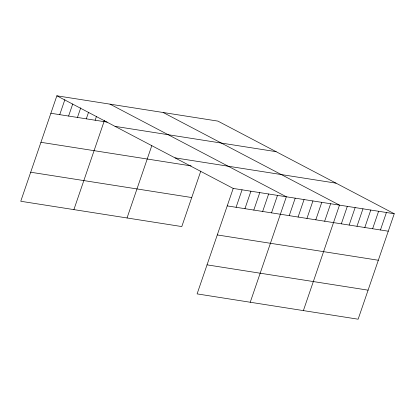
<?xml version="1.0" encoding="UTF-8"?>
<svg xmlns="http://www.w3.org/2000/svg" width="415" height="415" viewBox="0 0 415 415"><rect width="100%" height="100%" fill="white"/><g stroke="black" fill="none" stroke-linecap="round" stroke-linejoin="round"><path stroke-width="0.62" d="M394.25 213.735L233.209 188.426L197.099 293.893L358.14 319.202L394.25 213.735L217.901 121.107L56.86 95.798L20.75 201.265L181.791 226.574L200.772 171.141M59.734 114.665L64.89 99.6M68.594 116.055L72.718 104.004M77.449 117.45L80.749 107.807M86.304 118.84L88.577 112.211M95.165 120.231L96.399 116.615M73.896 209.622L104.435 120.417M127.037 217.974L151.781 145.707M236.083 207.287L242.064 189.816M244.943 208.683L250.925 191.206M253.798 210.073L259.78 192.602M262.654 211.463L268.64 193.992M271.514 212.859L277.495 195.382M250.24 302.245L286.35 196.777L110.006 104.149M289.229 215.639L295.21 198.168M298.084 217.035L304.065 199.558M306.939 218.425L312.926 200.953M315.799 219.815L321.781 202.344M324.655 221.211L330.641 203.734M303.386 310.596L339.496 205.129L163.147 112.501M341.338 223.83L347.319 206.359M349.155 225.06L355.141 207.588M356.978 226.289L362.964 208.818M364.801 227.519L370.782 210.047M372.623 228.748L378.605 211.276M380.446 229.977L386.427 212.506M50.879 113.269L107.184 122.119M115.054 126.362L276.094 151.672M175.016 157.856L336.057 183.165M40.935 142.309L191.144 165.917M30.694 172.23L191.735 197.54M227.228 205.897L388.269 231.207M217.284 234.937L378.324 260.247M207.038 264.853L368.084 290.163M56.86 95.798L233.209 188.426"/></g></svg>
